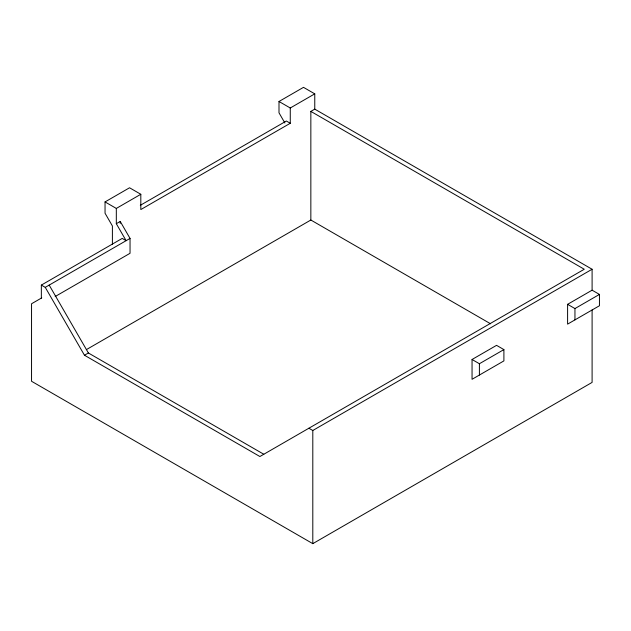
<?xml version="1.0" encoding="UTF-8"?>
<svg xmlns="http://www.w3.org/2000/svg" width="631" height="631" viewBox="0 0 631 631"><rect width="100%" height="100%" fill="white"/><g stroke="black" fill="none" stroke-linecap="round" stroke-linejoin="round"><path stroke-width="0.95" d="M112.397 244.442L112.397 225.961L105.046 213.231L105.046 201.92L129.552 187.77L140.816 194.277L140.816 209.563L290.268 123.274L290.268 107.996L314.766 93.853L314.766 109.131L310.846 111.395L310.846 220.022L86.337 349.645M284.873 122.99L278.997 112.807L278.997 101.488L303.495 87.346L314.766 93.853M105.046 201.92L116.317 208.427L140.816 194.277M140.295 205.335L286.348 121.01L290.268 123.274M41.346 298.1L41.346 285.094L122.201 238.415L126.121 240.679L116.317 223.705L120.237 221.442L130.041 238.415L130.041 253.299L55.149 296.538M41.346 285.094L45.266 287.357L130.041 238.415M41.764 297.864L31.55 303.763L31.55 381.274L312.802 543.654L592.099 382.402L592.099 309.987M45.266 287.357L84.467 355.245L88.387 352.981L263.805 454.257M308.882 428.236L312.802 430.492L592.099 269.248L592.099 290.181L567.6 304.323L567.6 324.129L599.45 305.743L599.45 294.425L592.099 290.181M472.051 359.489L496.55 345.346L503.901 349.59L503.901 360.9L472.051 379.294L472.051 359.489L479.402 363.732L503.901 349.59M567.6 304.323L574.951 308.567L599.45 294.425M314.766 109.131L592.099 269.248M310.846 111.395L584.259 269.248L259.885 456.521L84.467 355.245M278.997 101.488L290.268 107.996M310.846 220.022L490.563 323.782M49.186 285.094L88.387 352.981M574.951 308.567L574.951 319.885M479.402 363.732L479.402 375.051M312.802 430.492L312.802 543.654M120.237 221.442L120.237 223.366M116.317 208.427L116.317 223.705"/></g></svg>
